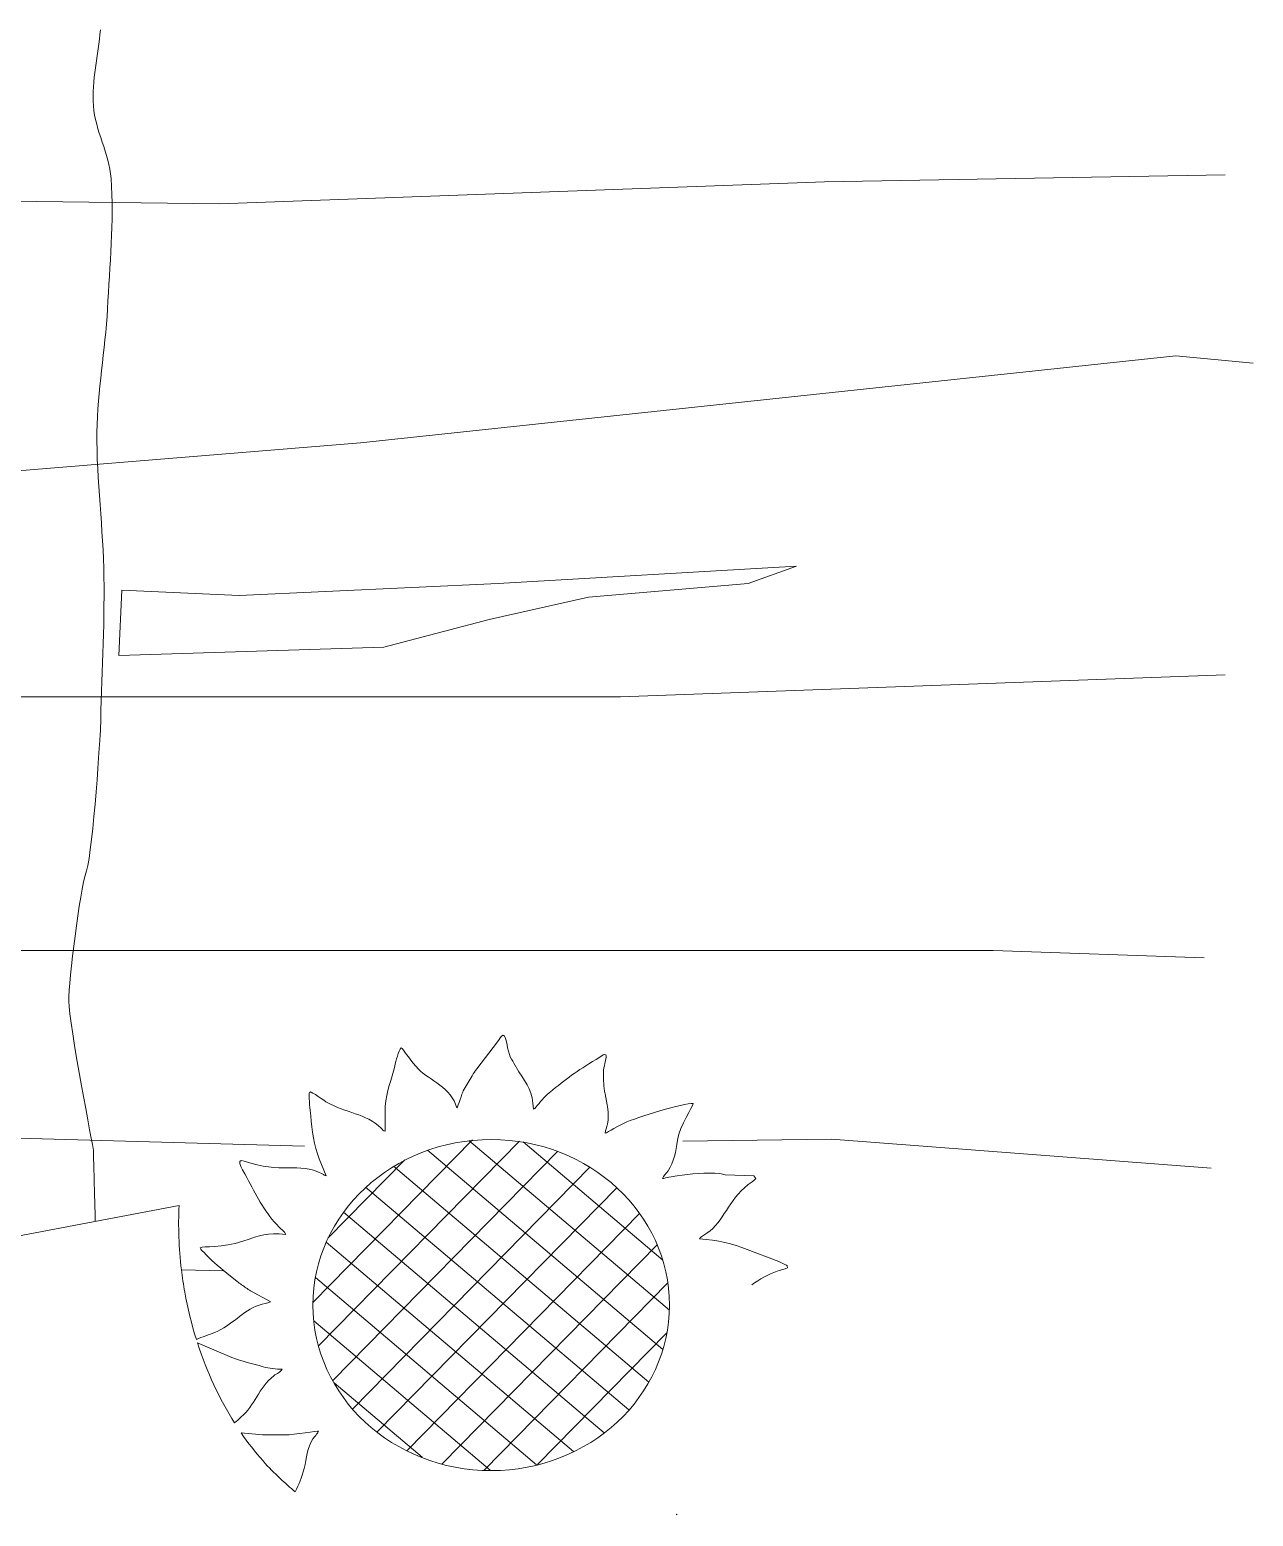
# Model space of a CAD drawing. Header units: centimetres. Extents: x 124 to 258, y -35 to -2.
# Drawn here: x 158.266 to 161.938, y -6.79 to -2.33 of the extents above; entities that cross this region are included whole.
import ezdxf

# ---------------------------------------------------------------- set-up
doc = ezdxf.new("R2010")
doc.units = ezdxf.units.CM
doc.header["$MEASUREMENT"] = 0
doc.layers.add('layer 1', color=7, linetype='Continuous')

msp = doc.modelspace()

# ---------------------------------------------------------------- linework, layer by layer
at = {"layer": 'layer 1', "color": 250, "lineweight": 20}
for points, knots in [([(158.46215, -5.90588), (158.45864, -5.75721), (158.4604, -5.83969), (158.45689, -5.69104), (158.45689, -5.69104), (158.45689, -5.69104), (158.38306, -5.31031), (158.38306, -5.24505), (158.38306, -5.24505), (158.38306, -5.17978), (158.41471, -4.91871), (158.4358, -4.85344), (158.4358, -4.85344), (158.45689, -4.78818), (158.47798, -4.42922), (158.47798, -4.42922), (158.47798, -4.42922), (158.48149, -4.27693), (158.49032, -4.12465), (158.48852, -3.97235), (158.48852, -3.97235), (158.48681, -3.82714), (158.46554, -3.68244), (158.46743, -3.53723), (158.46743, -3.53723), (158.46905, -3.4135), (158.49225, -3.29092), (158.49909, -3.16737), (158.49909, -3.16737), (158.50631, -3.037), (158.51864, -2.90602), (158.50963, -2.77577), (158.50963, -2.77577), (158.50447, -2.70121), (158.46217, -2.63276), (158.45689, -2.55822), (158.45689, -2.55822), (158.45149, -2.48195), (158.47094, -2.40591), (158.47798, -2.32977)], [0, 0, 0, 0, 0.0909091, 0.0909091, 0.0909091, 0.0909091, 0.1818182, 0.1818182, 0.1818182, 0.1818182, 0.2727273, 0.2727273, 0.2727273, 0.2727273, 0.3636364, 0.3636364, 0.3636364, 0.3636364, 0.4545455, 0.4545455, 0.4545455, 0.4545455, 0.5454545, 0.5454545, 0.5454545, 0.5454545, 0.6363636, 0.6363636, 0.6363636, 0.6363636, 0.7272727, 0.7272727, 0.7272727, 0.7272727, 0.8181818, 0.8181818, 0.8181818, 0.8181818, 1, 1, 1, 1]), ([(150.60911, -3.0694), (150.60911, -3.0694), (151.7694, -2.93886), (151.7694, -2.93886), (151.7694, -2.93886), (151.7694, -2.93886), (153.98453, -2.59078), (153.98453, -2.59078), (153.98453, -2.59078), (153.98453, -2.59078), (155.54567, -2.72131), (155.54567, -2.72131), (155.54567, -2.72131), (155.54567, -2.72131), (157.10681, -2.83008), (157.10681, -2.83008), (157.10681, -2.83008), (157.10681, -2.83008), (158.8367, -2.85185), (158.8367, -2.85185), (158.8367, -2.85185), (158.8367, -2.85185), (160.651, -2.78658), (160.651, -2.78658), (160.651, -2.78658), (160.651, -2.78658), (161.8535, -2.76481), (161.8535, -2.76481)], [0, 0, 0, 0, 0.125, 0.125, 0.125, 0.125, 0.25, 0.25, 0.25, 0.25, 0.375, 0.375, 0.375, 0.375, 0.5, 0.5, 0.5, 0.5, 0.625, 0.625, 0.625, 0.625, 0.75, 0.75, 0.75, 0.75, 1, 1, 1, 1]), ([(146.15776, -3.8526), (146.15776, -3.8526), (148.2885, -3.8526), (148.2885, -3.8526), (148.2885, -3.8526), (148.2885, -3.8526), (149.87073, -3.8526), (149.87073, -3.8526), (149.87073, -3.8526), (149.87073, -3.8526), (152.19134, -3.61329), (152.19134, -3.61329), (152.19134, -3.61329), (152.19134, -3.61329), (154.65962, -3.74382), (154.65962, -3.74382), (154.65962, -3.74382), (154.65962, -3.74382), (157.1279, -3.74382), (157.1279, -3.74382), (157.1279, -3.74382), (157.1279, -3.74382), (159.25864, -3.56979), (159.25864, -3.56979), (159.25864, -3.56979), (159.25864, -3.56979), (161.70583, -3.30872), (161.70583, -3.30872), (161.70583, -3.30872), (161.70583, -3.30872), (161.9379, -3.33047), (161.9379, -3.33047)], [0, 0, 0, 0, 0.1111111, 0.1111111, 0.1111111, 0.1111111, 0.2222222, 0.2222222, 0.2222222, 0.2222222, 0.3333333, 0.3333333, 0.3333333, 0.3333333, 0.4444444, 0.4444444, 0.4444444, 0.4444444, 0.5555556, 0.5555556, 0.5555556, 0.5555556, 0.6666667, 0.6666667, 0.6666667, 0.6666667, 0.7777778, 0.7777778, 0.7777778, 0.7777778, 1, 1, 1, 1]), ([(145.92569, -4.67933), (145.92569, -4.67933), (147.23367, -4.65756), (147.23367, -4.65756), (147.23367, -4.65756), (147.23367, -4.65756), (148.79481, -4.65756), (148.79481, -4.65756), (148.79481, -4.65756), (148.79481, -4.65756), (151.00993, -4.41826), (151.00993, -4.41826), (151.00993, -4.41826), (151.00993, -4.41826), (153.07739, -4.41826), (153.07739, -4.41826), (153.07739, -4.41826), (153.07739, -4.41826), (154.744, -4.22246), (154.744, -4.22246), (154.744, -4.22246), (154.744, -4.22246), (156.13636, -4.44001), (156.13636, -4.44001), (156.13636, -4.44001), (156.13636, -4.44001), (157.90848, -4.33122), (157.90848, -4.33122), (157.90848, -4.33122), (157.90848, -4.33122), (160.0392, -4.33122), (160.0392, -4.33122), (160.0392, -4.33122), (160.0392, -4.33122), (161.8535, -4.26596), (161.8535, -4.26596)], [0, 0, 0, 0, 0.1, 0.1, 0.1, 0.1, 0.2, 0.2, 0.2, 0.2, 0.3, 0.3, 0.3, 0.3, 0.4, 0.4, 0.4, 0.4, 0.5, 0.5, 0.5, 0.5, 0.6, 0.6, 0.6, 0.6, 0.7, 0.7, 0.7, 0.7, 0.8, 0.8, 0.8, 0.8, 1, 1, 1, 1]), ([(146.07338, -5.31025), (146.07338, -5.31025), (147.61341, -5.24498), (147.61341, -5.24498), (147.61341, -5.24498), (147.61341, -5.24498), (148.2463, -5.20147), (148.2463, -5.20147), (148.2463, -5.20147), (148.2463, -5.20147), (150.0606, -5.17972), (150.0606, -5.17972), (150.0606, -5.17972), (150.0606, -5.17972), (151.51625, -5.02741), (151.51625, -5.02741), (151.51625, -5.02741), (151.51625, -5.02741), (152.50779, -4.98392), (152.50779, -4.98392), (152.50779, -4.98392), (152.50779, -4.98392), (154.00564, -4.89688), (154.00564, -4.89688), (154.00564, -4.89688), (154.00564, -4.89688), (155.58787, -5.1362), (155.58787, -5.1362), (155.58787, -5.1362), (155.58787, -5.1362), (156.68487, -4.96215), (156.68487, -4.96215), (156.68487, -4.96215), (156.68487, -4.96215), (158.20381, -5.09268), (158.20381, -5.09268), (158.20381, -5.09268), (158.20381, -5.09268), (158.8789, -5.09268), (158.8789, -5.09268), (158.8789, -5.09268), (158.8789, -5.09268), (159.97591, -5.09268), (159.97591, -5.09268), (159.97591, -5.09268), (159.97591, -5.09268), (161.15732, -5.09268), (161.15732, -5.09268), (161.15732, -5.09268), (161.15732, -5.09268), (161.79021, -5.11445), (161.79021, -5.11445)], [0, 0, 0, 0, 0.0714286, 0.0714286, 0.0714286, 0.0714286, 0.1428571, 0.1428571, 0.1428571, 0.1428571, 0.2142857, 0.2142857, 0.2142857, 0.2142857, 0.2857143, 0.2857143, 0.2857143, 0.2857143, 0.3571429, 0.3571429, 0.3571429, 0.3571429, 0.4285714, 0.4285714, 0.4285714, 0.4285714, 0.5, 0.5, 0.5, 0.5, 0.5714286, 0.5714286, 0.5714286, 0.5714286, 0.6428571, 0.6428571, 0.6428571, 0.6428571, 0.7142857, 0.7142857, 0.7142857, 0.7142857, 0.7857143, 0.7857143, 0.7857143, 0.7857143, 0.8571429, 0.8571429, 0.8571429, 0.8571429, 1, 1, 1, 1]), ([(157.37559, -5.63659), (157.37559, -5.63659), (157.54983, -5.63659), (157.54983, -5.63659), (157.54983, -5.63659), (157.54983, -5.63659), (159.08986, -5.68009), (159.08986, -5.68009)], [0, 0, 0, 0, 0.3333333, 0.3333333, 0.3333333, 0.3333333, 1, 1, 1, 1]), ([(160.22614, -5.66446), (160.22614, -5.66446), (160.67209, -5.65834), (160.67209, -5.65834), (160.67209, -5.65834), (160.67209, -5.65834), (161.81132, -5.74535), (161.81132, -5.74535)], [0, 0, 0, 0, 0.3333333, 0.3333333, 0.3333333, 0.3333333, 1, 1, 1, 1]), ([(158.72095, -6.05074), (158.71302, -5.985), (158.71082, -5.92033), (158.71395, -5.85767), (158.71395, -5.85767), (158.71395, -5.85767), (157.88627, -6.01536), (157.88627, -6.01536), (157.88627, -6.01536), (157.8895, -6.02287), (157.89265, -6.03045), (157.89572, -6.0381)], [0, 0, 0, 0, 0.25, 0.25, 0.25, 0.25, 0.5, 0.5, 0.5, 0.5, 1, 1, 1, 1])]:
    msp.add_open_spline(points, degree=3, knots=knots, dxfattribs=at)
at = {"layer": 'layer 1', "color": 242, "lineweight": 20}
msp.add_open_spline([(158.54205, -4.0119), (158.54205, -4.0119), (158.53302, -4.20778), (158.53302, -4.20778), (158.53302, -4.20778), (158.53302, -4.20778), (159.32835, -4.18201), (159.32835, -4.18201), (159.32835, -4.18201), (159.32835, -4.18201), (159.64468, -4.09953), (159.64468, -4.09953), (159.64468, -4.09953), (159.64468, -4.09953), (159.94292, -4.03253), (159.94292, -4.03253), (159.94292, -4.03253), (159.94292, -4.03253), (160.42193, -3.99129), (160.42193, -3.99129), (160.42193, -3.99129), (160.42193, -3.99129), (160.56654, -3.93974), (160.56654, -3.93974), (160.56654, -3.93974), (160.56654, -3.93974), (159.67179, -3.99129), (159.67179, -3.99129), (159.67179, -3.99129), (159.67179, -3.99129), (158.89454, -4.02737), (158.89454, -4.02737), (158.89454, -4.02737), (158.89454, -4.02737), (158.54205, -4.0119), (158.54205, -4.0119)], degree=3, knots=[0, 0, 0, 0, 0.1, 0.1, 0.1, 0.1, 0.2, 0.2, 0.2, 0.2, 0.3, 0.3, 0.3, 0.3, 0.4, 0.4, 0.4, 0.4, 0.5, 0.5, 0.5, 0.5, 0.6, 0.6, 0.6, 0.6, 0.7, 0.7, 0.7, 0.7, 0.8, 0.8, 0.8, 0.8, 1, 1, 1, 1], dxfattribs=at)
at = {"layer": 'layer 1', "color": 250, "lineweight": 9}
for points, knots in [([(160.43249, -6.09614), (160.45596, -6.0791), (160.48157, -6.06461), (160.50881, -6.0551), (160.50881, -6.0551), (160.51666, -6.05236), (160.53376, -6.0481), (160.53965, -6.04484), (160.53965, -6.04484), (160.53909, -6.03494), (160.5374, -6.03688), (160.52947, -6.03383), (160.52947, -6.03383), (160.52362, -6.03157), (160.52033, -6.0286), (160.51433, -6.02634), (160.51433, -6.02634), (160.51433, -6.02634), (160.41895, -5.98941), (160.41895, -5.98941), (160.41895, -5.98941), (160.37605, -5.97329), (160.32972, -5.96168), (160.27612, -5.958), (160.27612, -5.958), (160.2788, -5.95074), (160.28314, -5.95176), (160.29824, -5.94117), (160.29824, -5.94117), (160.35033, -5.90461), (160.36048, -5.84331), (160.42175, -5.79529), (160.42175, -5.79529), (160.42852, -5.78999), (160.43991, -5.78349), (160.4449, -5.77672), (160.4449, -5.77672), (160.4449, -5.77672), (160.43899, -5.76925), (160.43899, -5.76925), (160.43899, -5.76925), (160.43899, -5.76925), (160.35325, -5.76537), (160.35325, -5.76537), (160.35325, -5.76537), (160.34421, -5.76461), (160.34532, -5.76273), (160.33729, -5.76204), (160.33729, -5.76204), (160.29689, -5.75859), (160.24776, -5.76224), (160.20893, -5.76911), (160.20893, -5.76911), (160.19925, -5.77083), (160.19328, -5.77046), (160.18408, -5.77254), (160.18408, -5.77254), (160.17638, -5.77428), (160.17035, -5.77682), (160.16457, -5.77674), (160.16457, -5.77674), (160.16701, -5.76838), (160.17609, -5.76274), (160.18189, -5.75347), (160.18189, -5.75347), (160.19839, -5.72708), (160.20562, -5.69522), (160.20992, -5.66195), (160.20992, -5.66195), (160.21598, -5.61507), (160.25686, -5.5624), (160.25666, -5.5522), (160.25666, -5.5522), (160.23037, -5.54896), (160.08686, -5.59412), (160.04965, -5.61049), (160.04965, -5.61049), (160.03546, -5.61672), (160.00106, -5.63872), (159.99231, -5.64109), (159.99231, -5.64109), (159.99329, -5.63117), (159.99743, -5.62415), (159.99989, -5.61295), (159.99989, -5.61295), (160.00621, -5.58408), (159.9979, -5.55094), (159.99243, -5.52271), (159.99243, -5.52271), (159.98827, -5.50124), (159.98742, -5.48162), (159.9876, -5.45947), (159.9876, -5.45947), (159.98771, -5.447), (159.99008, -5.44186), (159.99181, -5.43114), (159.99181, -5.43114), (159.99303, -5.42357), (160.0026, -5.39818), (159.98643, -5.40593), (159.98643, -5.40593), (159.98643, -5.40593), (159.97926, -5.41045), (159.97926, -5.41045), (159.97926, -5.41045), (159.97926, -5.41045), (159.96544, -5.41943), (159.96544, -5.41943), (159.96544, -5.41943), (159.90484, -5.45597), (159.87743, -5.47636), (159.82485, -5.51944), (159.82485, -5.51944), (159.80865, -5.53271), (159.79818, -5.54743), (159.78464, -5.56271), (159.78464, -5.56271), (159.7797, -5.56827), (159.78401, -5.5648), (159.77764, -5.56848), (159.77764, -5.56848), (159.77489, -5.51809), (159.75988, -5.49487), (159.73321, -5.4565), (159.73321, -5.4565), (159.73321, -5.4565), (159.71866, -5.43088), (159.71866, -5.43088), (159.71866, -5.43088), (159.7146, -5.42376), (159.70813, -5.41447), (159.70515, -5.4049), (159.70515, -5.4049), (159.69648, -5.37699), (159.69713, -5.35169), (159.68679, -5.34684), (159.68679, -5.34684), (159.67913, -5.35045), (159.67661, -5.35755), (159.66944, -5.36634), (159.66944, -5.36634), (159.66944, -5.36634), (159.60717, -5.44776), (159.60717, -5.44776), (159.60717, -5.44776), (159.60173, -5.456), (159.59881, -5.45973), (159.59321, -5.46885), (159.59321, -5.46885), (159.59321, -5.46885), (159.56691, -5.51369), (159.56691, -5.51369), (159.56691, -5.51369), (159.56318, -5.52014), (159.5513, -5.56064), (159.54753, -5.56436), (159.54753, -5.56436), (159.53122, -5.50481), (159.46535, -5.48093), (159.43207, -5.44912), (159.43207, -5.44912), (159.43207, -5.44912), (159.41611, -5.43031), (159.41611, -5.43031), (159.41611, -5.43031), (159.40625, -5.4194), (159.38629, -5.38738), (159.3809, -5.3848), (159.3809, -5.3848), (159.37215, -5.39343), (159.36451, -5.42362), (159.36107, -5.43933), (159.36107, -5.43933), (159.35209, -5.48026), (159.33614, -5.5134), (159.33267, -5.56064), (159.33267, -5.56064), (159.33086, -5.58503), (159.33362, -5.61125), (159.33222, -5.63524), (159.33222, -5.63524), (159.32502, -5.63342), (159.32643, -5.63084), (159.32058, -5.62531), (159.32058, -5.62531), (159.27386, -5.58123), (159.21372, -5.58031), (159.15787, -5.54851), (159.15787, -5.54851), (159.15339, -5.54598), (159.10902, -5.51418), (159.10786, -5.51702), (159.10786, -5.51702), (159.10683, -5.51959), (159.10408, -5.51638), (159.10406, -5.52763), (159.10406, -5.52763), (159.10406, -5.52763), (159.10536, -5.55585), (159.10536, -5.55585), (159.10536, -5.55585), (159.10588, -5.56723), (159.10899, -5.5777), (159.10942, -5.5889), (159.10942, -5.5889), (159.11105, -5.63182), (159.11926, -5.67883), (159.13438, -5.71793), (159.13438, -5.71793), (159.13438, -5.71793), (159.15578, -5.76907), (159.15578, -5.76907), (159.15578, -5.76907), (159.1501, -5.76815), (159.14904, -5.76563), (159.14347, -5.76274), (159.14347, -5.76274), (159.07099, -5.72523), (159.02049, -5.76482), (158.90896, -5.72448), (158.90896, -5.72448), (158.87744, -5.7131), (158.91056, -5.7592), (158.92272, -5.78364), (158.92272, -5.78364), (158.94733, -5.83307), (158.97501, -5.88249), (159.0128, -5.92149), (159.0128, -5.92149), (159.02026, -5.92916), (159.02981, -5.93506), (159.03406, -5.94444), (159.03406, -5.94444), (158.97572, -5.93983), (158.96117, -5.94582), (158.90522, -5.96496), (158.90522, -5.96496), (158.84283, -5.98629), (158.78678, -5.97923), (158.77693, -5.98447), (158.77693, -5.98447), (158.77939, -5.99135), (158.7832, -5.99328), (158.78782, -5.99818), (158.78782, -5.99818), (158.80861, -6.02026), (158.83194, -6.04131), (158.85597, -6.0596), (158.85597, -6.0596), (158.85597, -6.0596), (158.85738, -6.06063), (158.85738, -6.06063)], [0, 0, 0, 0, 0.015625, 0.015625, 0.015625, 0.015625, 0.03125, 0.03125, 0.03125, 0.03125, 0.046875, 0.046875, 0.046875, 0.046875, 0.0625, 0.0625, 0.0625, 0.0625, 0.078125, 0.078125, 0.078125, 0.078125, 0.09375, 0.09375, 0.09375, 0.09375, 0.109375, 0.109375, 0.109375, 0.109375, 0.125, 0.125, 0.125, 0.125, 0.140625, 0.140625, 0.140625, 0.140625, 0.15625, 0.15625, 0.15625, 0.15625, 0.171875, 0.171875, 0.171875, 0.171875, 0.1875, 0.1875, 0.1875, 0.1875, 0.203125, 0.203125, 0.203125, 0.203125, 0.21875, 0.21875, 0.21875, 0.21875, 0.234375, 0.234375, 0.234375, 0.234375, 0.25, 0.25, 0.25, 0.25, 0.265625, 0.265625, 0.265625, 0.265625, 0.28125, 0.28125, 0.28125, 0.28125, 0.296875, 0.296875, 0.296875, 0.296875, 0.3125, 0.3125, 0.3125, 0.3125, 0.328125, 0.328125, 0.328125, 0.328125, 0.34375, 0.34375, 0.34375, 0.34375, 0.359375, 0.359375, 0.359375, 0.359375, 0.375, 0.375, 0.375, 0.375, 0.390625, 0.390625, 0.390625, 0.390625, 0.40625, 0.40625, 0.40625, 0.40625, 0.421875, 0.421875, 0.421875, 0.421875, 0.4375, 0.4375, 0.4375, 0.4375, 0.453125, 0.453125, 0.453125, 0.453125, 0.46875, 0.46875, 0.46875, 0.46875, 0.484375, 0.484375, 0.484375, 0.484375, 0.5, 0.5, 0.5, 0.5, 0.515625, 0.515625, 0.515625, 0.515625, 0.53125, 0.53125, 0.53125, 0.53125, 0.546875, 0.546875, 0.546875, 0.546875, 0.5625, 0.5625, 0.5625, 0.5625, 0.578125, 0.578125, 0.578125, 0.578125, 0.59375, 0.59375, 0.59375, 0.59375, 0.609375, 0.609375, 0.609375, 0.609375, 0.625, 0.625, 0.625, 0.625, 0.640625, 0.640625, 0.640625, 0.640625, 0.65625, 0.65625, 0.65625, 0.65625, 0.671875, 0.671875, 0.671875, 0.671875, 0.6875, 0.6875, 0.6875, 0.6875, 0.703125, 0.703125, 0.703125, 0.703125, 0.71875, 0.71875, 0.71875, 0.71875, 0.734375, 0.734375, 0.734375, 0.734375, 0.75, 0.75, 0.75, 0.75, 0.765625, 0.765625, 0.765625, 0.765625, 0.78125, 0.78125, 0.78125, 0.78125, 0.796875, 0.796875, 0.796875, 0.796875, 0.8125, 0.8125, 0.8125, 0.8125, 0.828125, 0.828125, 0.828125, 0.828125, 0.84375, 0.84375, 0.84375, 0.84375, 0.859375, 0.859375, 0.859375, 0.859375, 0.875, 0.875, 0.875, 0.875, 0.890625, 0.890625, 0.890625, 0.890625, 0.90625, 0.90625, 0.90625, 0.90625, 0.921875, 0.921875, 0.921875, 0.921875, 0.9375, 0.9375, 0.9375, 0.9375, 0.953125, 0.953125, 0.953125, 0.953125, 0.96875, 0.96875, 0.96875, 0.96875, 1, 1, 1, 1]), ([(159.65059, -6.65338), (159.94607, -6.65338), (160.18561, -6.43099), (160.18561, -6.15665), (160.18561, -6.15665), (160.18561, -5.88231), (159.94607, -5.65991), (159.65059, -5.65991), (159.65059, -5.65991), (159.35512, -5.65991), (159.11558, -5.88231), (159.11558, -6.15665), (159.11558, -6.15665), (159.11558, -6.43099), (159.35512, -6.65338), (159.65059, -6.65338)], [0, 0, 0, 0, 0.2, 0.2, 0.2, 0.2, 0.4, 0.4, 0.4, 0.4, 0.6, 0.6, 0.6, 0.6, 1, 1, 1, 1])]:
    msp.add_open_spline(points, degree=3, knots=knots, dxfattribs=at)
for points in [[(159.11579, -6.14868), (159.11579, -6.14868), (159.59417, -5.6613), (159.59417, -5.6613)], [(159.13238, -6.27882), (159.13238, -6.27882), (159.73514, -5.66473), (159.73514, -5.66473)], [(160.18538, -6.172), (160.18538, -6.172), (159.5832, -5.66247), (159.5832, -5.66247)], [(159.17488, -6.38257), (159.17488, -6.38257), (159.8504, -5.69435), (159.8504, -5.69435)], [(160.16593, -6.28953), (160.16593, -6.28953), (159.45904, -5.69142), (159.45904, -5.69142)], [(160.16614, -6.02171), (160.16614, -6.02171), (159.74628, -5.66646), (159.74628, -5.66646)], [(159.16049, -5.95613), (159.16049, -5.95613), (159.39167, -5.72059), (159.39167, -5.72059)], [(159.23518, -6.46816), (159.23518, -6.46816), (159.94779, -5.74213), (159.94779, -5.74213)], [(160.12362, -6.38772), (160.12362, -6.38772), (159.35768, -5.73966), (159.35768, -5.73966)], [(160.06373, -6.47105), (160.06373, -6.47105), (159.27385, -5.80273), (159.27385, -5.80273)], [(159.30871, -6.53727), (159.30871, -6.53727), (160.0287, -5.80373), (160.0287, -5.80373)], [(159.98965, -6.53962), (159.98965, -6.53962), (159.20712, -5.87751), (159.20712, -5.87751)], [(159.39808, -6.59324), (159.39808, -6.59324), (160.09695, -5.88122), (160.09695, -5.88122)], [(159.89785, -6.59594), (159.89785, -6.59594), (159.15525, -5.96761), (159.15525, -5.96761)], [(159.50343, -6.63296), (159.50343, -6.63296), (160.14934, -5.9749), (160.14934, -5.9749)], [(159.78661, -6.63583), (159.78661, -6.63583), (159.12284, -6.07419), (159.12284, -6.07419)], [(159.62947, -6.6516), (159.62947, -6.6516), (160.18107, -6.08961), (160.18107, -6.08961)], [(159.64735, -6.65198), (159.64735, -6.65198), (159.11829, -6.20434), (159.11829, -6.20434)], [(159.7901, -6.63495), (159.7901, -6.63495), (160.17798, -6.23979), (160.17798, -6.23979)], [(159.44326, -6.61328), (159.44326, -6.61328), (159.17886, -6.38958), (159.17886, -6.38958)]]:
    msp.add_open_spline(points, degree=3, dxfattribs=at)
at = {"layer": 'layer 1', "color": 242, "lineweight": 9}
for points, knots in [([(158.84838, -6.0537), (158.84838, -6.0537), (158.85598, -6.0596), (158.85598, -6.0596), (158.85598, -6.0596), (158.85598, -6.0596), (158.85738, -6.06063), (158.85738, -6.06063), (158.85738, -6.06063), (158.85738, -6.06063), (158.88806, -6.08546), (158.88806, -6.08546), (158.88806, -6.08546), (158.8922, -6.08916), (158.89718, -6.09241), (158.90131, -6.09541), (158.90131, -6.09541), (158.9108, -6.10226), (158.91819, -6.10765), (158.92852, -6.11428), (158.92852, -6.11428), (158.92852, -6.11428), (158.98706, -6.14594), (158.98706, -6.14594), (158.98706, -6.14594), (158.9873, -6.14672), (158.988, -6.1467), (158.98844, -6.14713), (158.98844, -6.14713), (158.97893, -6.15104), (158.9652, -6.15299), (158.95446, -6.15665), (158.95446, -6.15665), (158.90374, -6.17402), (158.87159, -6.21815), (158.82147, -6.23902), (158.82147, -6.23902), (158.80642, -6.24527), (158.7811, -6.25226), (158.76575, -6.25995), (158.76575, -6.25995), (158.75148, -6.21425), (158.73978, -6.16666), (158.73096, -6.11751), (158.73096, -6.11751), (158.72696, -6.09517), (158.72363, -6.0729), (158.72095, -6.05075), (158.72095, -6.05075), (158.72095, -6.05075), (158.84838, -6.0537), (158.84838, -6.0537)], [0, 0, 0, 0, 0.0714286, 0.0714286, 0.0714286, 0.0714286, 0.1428571, 0.1428571, 0.1428571, 0.1428571, 0.2142857, 0.2142857, 0.2142857, 0.2142857, 0.2857143, 0.2857143, 0.2857143, 0.2857143, 0.3571429, 0.3571429, 0.3571429, 0.3571429, 0.4285714, 0.4285714, 0.4285714, 0.4285714, 0.5, 0.5, 0.5, 0.5, 0.5714286, 0.5714286, 0.5714286, 0.5714286, 0.6428571, 0.6428571, 0.6428571, 0.6428571, 0.7142857, 0.7142857, 0.7142857, 0.7142857, 0.7857143, 0.7857143, 0.7857143, 0.7857143, 0.8571429, 0.8571429, 0.8571429, 0.8571429, 1, 1, 1, 1]), ([(158.76896, -6.27), (158.76896, -6.27), (158.7716, -6.27119), (158.7716, -6.27119), (158.7716, -6.27119), (158.7716, -6.27119), (158.87205, -6.31366), (158.87205, -6.31366), (158.87205, -6.31366), (158.90175, -6.32495), (158.93482, -6.33274), (158.96613, -6.34168), (158.96613, -6.34168), (158.9855, -6.34723), (159.00401, -6.34859), (159.02315, -6.34904), (159.02315, -6.34904), (159.01811, -6.35888), (159.00754, -6.3609), (158.99794, -6.36873), (158.99794, -6.36873), (158.95298, -6.40554), (158.9399, -6.45965), (158.90041, -6.49186), (158.90041, -6.49186), (158.89195, -6.49875), (158.88772, -6.50464), (158.8806, -6.51022), (158.8806, -6.51022), (158.83531, -6.43871), (158.79731, -6.35791), (158.76896, -6.27)], [0, 0, 0, 0, 0.1111111, 0.1111111, 0.1111111, 0.1111111, 0.2222222, 0.2222222, 0.2222222, 0.2222222, 0.3333333, 0.3333333, 0.3333333, 0.3333333, 0.4444444, 0.4444444, 0.4444444, 0.4444444, 0.5555556, 0.5555556, 0.5555556, 0.5555556, 0.6666667, 0.6666667, 0.6666667, 0.6666667, 0.7777778, 0.7777778, 0.7777778, 0.7777778, 1, 1, 1, 1]), ([(158.8999, -6.53954), (158.92838, -6.54248), (158.95725, -6.54622), (158.98599, -6.5462), (158.98599, -6.5462), (158.98599, -6.5462), (159.03163, -6.54618), (159.03163, -6.54618), (159.03163, -6.54618), (159.06027, -6.54618), (159.13033, -6.53441), (159.13269, -6.53454), (159.13269, -6.53454), (159.12986, -6.54073), (159.12851, -6.54192), (159.1239, -6.54807), (159.1239, -6.54807), (159.12109, -6.55177), (159.11806, -6.5546), (159.11561, -6.55828), (159.11561, -6.55828), (159.09744, -6.58564), (159.09711, -6.61519), (159.08927, -6.6467), (159.08927, -6.6467), (159.08212, -6.67544), (159.07424, -6.69433), (159.06231, -6.71696), (159.06231, -6.71696), (159.03285, -6.69205), (159.00068, -6.66384), (158.96581, -6.62429), (158.96581, -6.62429), (158.94263, -6.598), (158.92058, -6.56966), (158.8999, -6.53954)], [0, 0, 0, 0, 0.1, 0.1, 0.1, 0.1, 0.2, 0.2, 0.2, 0.2, 0.3, 0.3, 0.3, 0.3, 0.4, 0.4, 0.4, 0.4, 0.5, 0.5, 0.5, 0.5, 0.6, 0.6, 0.6, 0.6, 0.7, 0.7, 0.7, 0.7, 0.8, 0.8, 0.8, 0.8, 1, 1, 1, 1])]:
    msp.add_open_spline(points, degree=3, knots=knots, dxfattribs=at)
msp.add_open_spline([(160.20709, -6.78436), (160.20655, -6.79037), (160.20824, -6.78089), (160.20709, -6.78436)], degree=3, dxfattribs=at)

doc.saveas('drawing.dxf')
